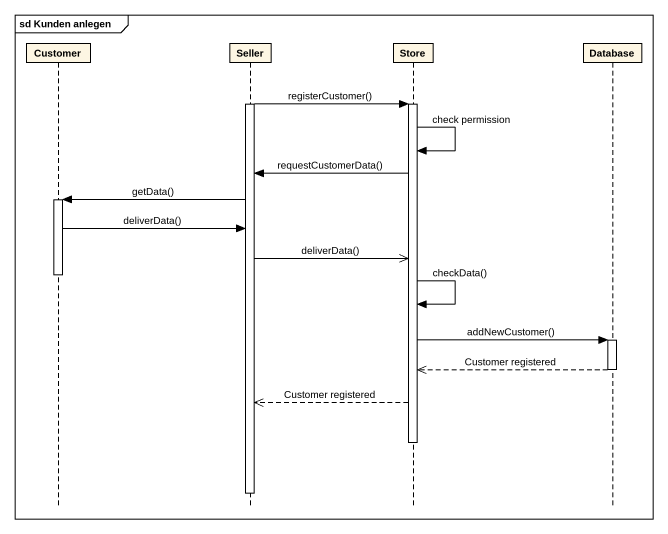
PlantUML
@startuml
mainframe sd Kunden anlegen
hide footbox
participant Customer
participant Seller
participant Store
participant "Database" as Database_

activate Seller
Seller -> Store : registerCustomer()
activate Store
Store -> Store : check permission
Store -> Seller : requestCustomerData()
Seller -> Customer : getData()
activate Customer
Customer -> Seller : deliverData()
Seller ->> Store : deliverData()
deactivate Customer
Store -> Store : checkData()
Store -> Database_ : addNewCustomer()
activate Database_
Database_ -->> Store : Customer registered
deactivate Database_
Store -->> Seller : Customer registered
deactivate Store
deactivate Seller
@enduml
